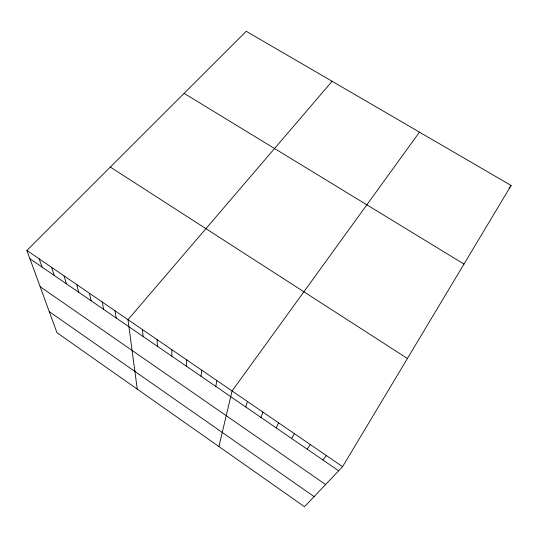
<?xml version="1.0" encoding="UTF-8"?>
<svg xmlns="http://www.w3.org/2000/svg" width="538" height="538" viewBox="0 0 538 538"><rect width="100%" height="100%" fill="white"/><g stroke="black" fill="none" stroke-linecap="round" stroke-linejoin="round"><path stroke-width="0.81" d="M171.837 356.223L171.844 349.707M186.377 366.21L186.713 359.888M201.037 376.277L201.703 370.157M215.819 386.425L216.827 380.514M218.905 446.547L232.073 390.965L419.479 132.133M245.752 406.99L247.453 401.496M260.91 417.401L262.968 412.128M276.196 427.898L278.617 422.841M291.616 438.483L294.4 433.655M342.592 466.668L511.1 185.469L246.229 31.291L26.9 250.426L56.947 332.672L304.481 506.709L342.592 466.668L26.9 250.426M307.164 449.163L310.325 444.563M509.197 188.051L511.1 185.469M322.84 459.936L326.391 455.565M332.107 81.278L127.99 319.666L137.257 389.135M184.104 93.356L463.998 264.077M110.33 167.069L407.421 358.49M29.946 258.765L338.658 470.797M40.162 286.727L325.591 484.53M49.254 311.61L314.105 496.601M39.213 258.859L42.011 267.05M51.614 267.352L54.163 275.395M64.109 275.913L66.403 283.802M76.699 284.535L78.723 292.269M89.375 293.217L91.144 300.796M102.153 301.966L103.646 309.384M115.024 310.782L116.242 318.039M142.483 329.599L143.121 336.492M157.103 339.613L157.419 346.317"/></g></svg>
